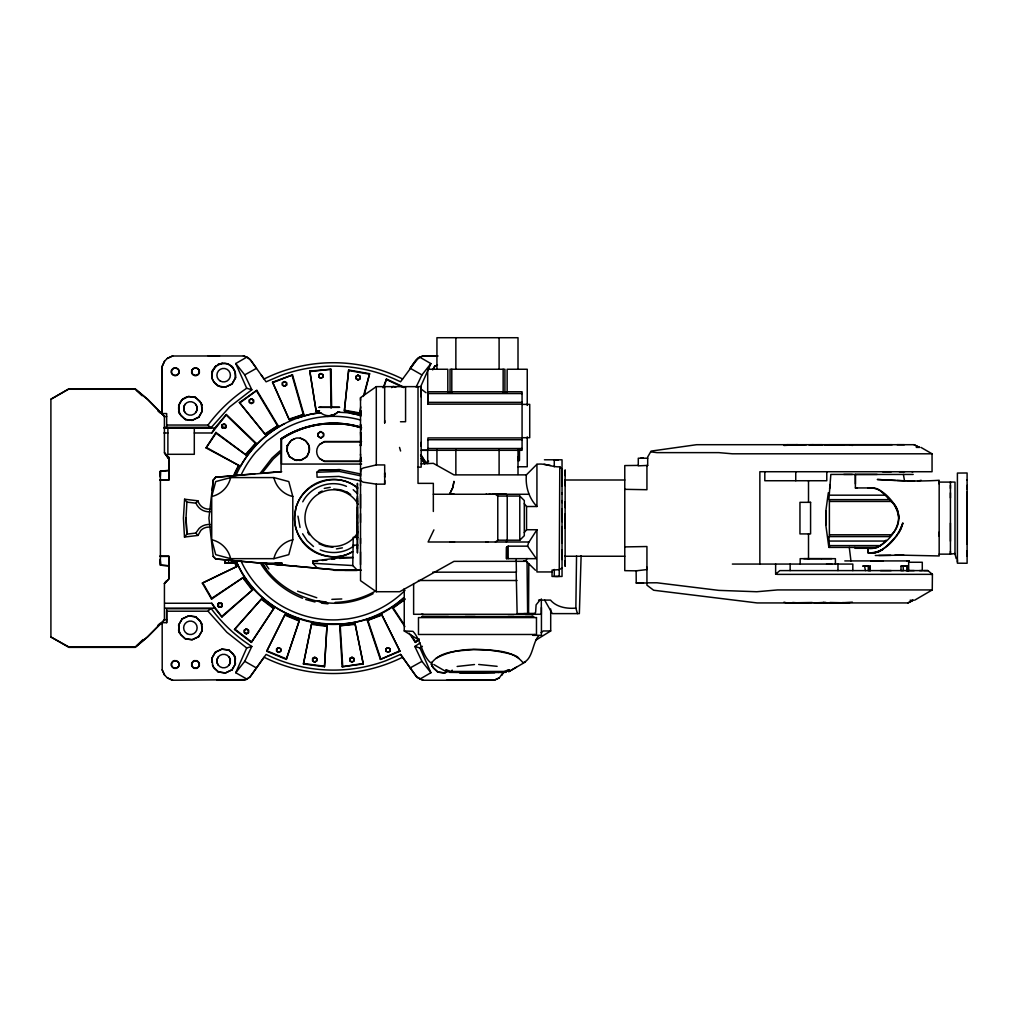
<?xml version="1.0" encoding="UTF-8"?>
<svg xmlns="http://www.w3.org/2000/svg" width="1018" height="1018" viewBox="0 0 1018 1018"><rect width="100%" height="100%" fill="white"/><g stroke="black" fill="none" stroke-linecap="round" stroke-linejoin="round"><path stroke-width="1.5" d="M163.974 427.522L166.672 427.509L166.672 413.562L162.167 413.562L162.206 366.149L164.572 361.161L167.372 358.374L172.347 356.007L219.519 355.969M162.167 413.562L162.193 366.518L164.572 361.161M159.915 480.076L168.924 480.076L169.064 459.322L164.432 452.768L164.407 416.337L147.623 399.247L135.292 388.876L68.944 388.876L50.9 399.234L50.913 637.001L68.931 647.372L135.318 647.372L147.508 636.988L164.42 619.911L164.432 583.479L165.959 581.253M157.765 625.485L159.915 623.436L162.167 623.436L162.167 622.672L166.672 622.672L166.672 611.207L208.028 611.207L210.293 608.739M159.915 556.172L168.924 556.172L168.899 578.924L164.432 583.479L168.899 578.924L168.924 556.413L159.966 556.401M359.125 426.606C332.886 419.416 303.771 423.628 281.083 438.771L281.083 471.716L215.561 477.315L213.296 480.063L212.1 490.332M357.433 544.083L357.433 552.749L357.433 497.955M357.445 525.835L357.433 544.528M357.433 524.015L357.433 514.841M357.433 501.976L357.458 487.495M357.433 488.169L357.433 483.474L357.433 485.382M357.433 539.731L357.445 521.967M357.458 518.137L357.433 507.015M360.525 551.96L360.525 564.596M360.525 543.599L360.525 538.242M360.525 522.514L360.525 513.619M360.525 508.224L360.525 494.226M360.525 485.637L360.525 483.715M360.525 478.218L360.525 480.89L363.286 482.176L376.291 484.148L384.689 484.148L384.689 464.933L376.291 464.933L363.337 467.975L360.525 469.578M360.537 457.718L360.525 461.599L360.983 457.12M360.525 455.453L360.525 454.092M360.945 442.028L360.525 445.909L360.983 432.179M360.525 400.354L360.525 397.682L376.291 386.636L421.172 386.636L421.172 390.887M376.291 484.148L376.291 591.725L399.705 591.712L453.964 561.363L526.344 561.325L535.43 570.22M376.291 464.933L376.291 386.636M384.689 480.471L384.689 484.148M421.172 463.89L433.337 463.33L453.964 474.884L526.37 474.872L536.931 464.297C544.846 462.91 552.036 467.351 559.785 466.791L562.038 469.158L562.038 479.872M421.172 446.228L421.172 442.334M421.172 386.636L421.172 467.16L418.016 467.16M427.929 393.648L427.929 391.765L522.069 391.765L522.069 450.312L421.172 450.3L427.929 450.312L427.929 437.931L522.069 437.931M427.929 395.849L427.929 404.146L522.069 404.146M459.945 673.076L495.015 672.504L459.945 672.593M504.915 392.846L504.915 369.254L450.045 369.254L450.045 392.846M507.142 392.846L507.142 369.254L527.248 369.254L527.248 405.431M518.009 456.726L518.009 460.518L519.371 460.518L519.371 449.103M519.371 448.849L519.371 460.518M495.397 541.996L497.777 540.189L519.791 540.202L519.791 496.046L497.777 496.046L495.397 494.252M562.038 559.506L562.038 508.86M562.038 500.576L562.038 521.7M562.038 494.163L562.038 469.705M565.13 556.006L565.13 566.097L565.13 560.702M565.13 528.355L565.13 513.937M565.13 507.537L565.13 501.709M565.13 485.688L565.13 480.241M565.13 475.546L565.13 470.151L565.13 556.426M646.939 567.204L646.939 569.571L636.135 570.831L624.772 570.665L624.772 465.57L638.286 465.417M914.571 600.238L932.259 589.931L932.412 574.343L777.561 574.381L775.64 574.139L775.64 564.061M812.237 602.491L786.85 602.936L783.975 602.172M888.409 498.438C908.705 513.352 895.535 538.128 877.172 547.404L828.856 547.404L825.814 525.084L825.814 511.163L828.334 492.674M855.387 483.894L855.4 474.464L913.184 474.439M939.169 536.206L939.169 532.083M939.169 483.944L939.169 481.985M950.43 551.234L950.43 554.136L939.169 554.148M950.43 541.207L950.43 523.099M950.43 497.929L950.43 492.827M950.43 488.487L950.43 485.242M950.43 483.13L950.43 481.972L954.999 482.125L954.999 554.008L956.207 558.666M967.1 480.165L967.1 472.988L957.404 473.065L957.404 563.183L967.1 563.259L967.1 491.974M967.1 556.082L967.1 550.853M967.1 544.261L967.1 485.382M357.433 535.583L357.445 532.656M384.689 472.823L384.677 474.426M886.067 540.138C881.855 545.839 875.213 549.491 868.01 548.308L867.998 552.799C884.578 553.945 897.965 537.504 902.813 523.163L901.032 528.953L896.4 536.142M344.72 569.927L357.572 570.131M967.1 495.664L967.1 497.548M248.468 632.483L248.481 630.078L245.911 629.124L244.358 630.32L244.396 632.763L246.903 633.68L248.468 632.483L245.962 633.718L244.358 632.483L244.333 630.091L246.865 629.086L248.468 630.32L248.43 632.751M276.629 648.95L278.194 647.753L280.714 648.682L280.752 651.126L279.187 652.322L276.616 651.355L276.667 648.695L279.148 647.728L280.752 648.95L280.777 651.342L278.232 652.36L276.629 651.126L276.667 648.695M286.554 385.033L286.567 382.628L284.009 381.661L282.444 382.857L282.482 385.3L284.989 386.229L286.554 385.033L284.047 386.255L282.444 385.033L282.419 382.641L284.951 381.635L286.554 382.857L286.516 385.288M317.896 436.06L317.909 433.426L321.064 431.607L323.622 433.732L323.457 436.328L320.492 438.071L317.896 436.06L321.064 438.045L323.559 436.06L323.546 433.439L320.479 431.581L317.82 433.732L317.985 436.34M349.912 658.608L351.477 657.412L353.997 658.328L354.035 660.771L352.47 661.967L349.899 661L349.95 658.341L352.432 657.374L354.035 658.608L354.048 661L351.515 662.005L349.912 660.771L349.95 658.341M356.86 570.373L344.771 570.373M388.469 652.322L385.911 651.355L385.949 648.695L388.431 647.728L390.034 648.95L390.059 651.342L387.527 652.36L390.034 651.126L389.996 648.682L387.476 647.753L385.924 648.95M506.506 558.666L506.557 547.213L508.16 546.17L527.578 546.157L536.321 558.666L506.506 558.666L506.557 547.213M516.19 572.18L517.131 613.612L528.571 613.612L528.813 563.819M160.055 479.847L168.924 479.834L168.899 457.362L164.432 452.768L169.064 459.322L168.899 457.362M312.641 658.608L314.244 657.374L316.776 658.379L316.751 660.771L315.147 662.005L312.615 661L312.641 658.608L315.198 657.412L316.763 658.608L316.713 661.051L314.206 661.967L312.641 660.771L312.679 658.328M357.433 532.554L357.433 500.665M577.486 613.612L575.857 608.128L576.544 555.968M360.372 570.169L357.216 570.131L352.788 565.55L353.221 537.339L357.967 537.389M385.949 648.695L385.911 651.355M50.913 637.001L68.702 646.863M559.213 576.455L559.785 466.791M581.125 555.663L579.357 613.612L552.303 613.612L544.643 600.098M901.057 566.097L900.955 570.602L903.411 570.602L903.055 566.123L901.057 566.097L908.094 566.097L908.094 570.602L907.394 570.602M497.777 540.189L497.777 496.046M213.296 480.063L215.931 477.226M50.9 399.234L68.944 388.876M317.527 568.235L312.819 563.285L312.895 561.045L343.664 557.342L352.915 557.508M317.552 561.452L312.895 561.045M361.326 570.182L334.528 569.775L281.922 565.003L281.986 563.17L261.69 563.17L215.651 558.933L213.182 556.401L208.919 518.124L213.296 479.898M160.17 476.92L160.399 471.092L168.784 470.38M829.39 536.588L829.39 499.647M287.356 445.68L287.114 451.203L289.239 456.306L294.355 459.831L300.183 460.429L306.698 456.993L309.294 451.203C310.986 443.606 303.517 437.091 296.225 438.071L290.957 440.629L287.356 445.68L290.957 440.629L294.355 438.669M202.073 626.515L201.857 631.147L198.548 636.848L191.957 639.762L184.907 638.655L179.575 633.081L178.634 630.638L178.939 624.467L182.235 618.766L188.839 615.839L195.876 616.946L201.208 622.532L202.149 624.963L199.948 620.636L195.062 616.628L188.406 615.941L181.853 619.198M202.073 407.149L201.857 411.781L198.943 417.049L191.957 420.396L184.907 419.289L179.562 413.702L178.583 411.247L180.848 415.599L185.721 419.62L192.377 420.307L198.943 417.049M235.4 658.226L235.107 664.41L232.193 669.679L225.207 673.025L218.17 671.918L212.826 666.332L211.897 658.226L215.485 652.029L222.089 649.102L229.139 650.209L234.471 655.783L235.4 658.226L233.198 653.9L228.325 649.891L221.669 649.191L215.103 652.462L212.189 657.717L211.935 662.336M792.869 444.713L797.018 445.146L786.85 444.701L797.45 444.701L783.975 445.477M811.588 444.815L809.297 444.981L813.229 444.701L809.297 444.981L811.651 445.159M824.173 602.936L826.705 602.783L823.18 602.491L827.965 602.898L824.835 602.491M839.048 602.936L852.384 602.172M184.602 499.227L186.892 502.116L186.001 518.124L186.879 534.132L184.487 537.033L183.418 518.137L184.602 499.227L197.912 500.805L198.917 503.286A11.325 11.325 0 0 0 210.064 509.115M178.672 409.707C177.997 403.293 182.311 397.376 188.839 396.473L195.876 397.58L201.208 403.166L202.149 405.597L199.948 401.27L195.062 397.262L188.406 396.575L181.84 399.832M243.251 577.461L211.566 599.093L211.719 598.329L243.251 577.461L252.706 589.778L221.962 616.972L211.808 603.254L164.636 603.254M324.488 666.765L326.994 625.803L311.597 623.767L303.415 663.99L324.488 666.765L326.994 625.803M287.496 445.146L287.114 451.203L289.697 456.98L296.162 460.441L302.053 459.831L307.169 456.306L309.294 451.203L309.001 446.66M160.386 475.559L160.399 471.092L160.386 565.168L168.784 565.868M526.37 474.872C525.301 486.375 528.851 498.069 536.931 506.506L526.548 506.506L524.295 503.706M218.985 386.356L214.098 382.335L211.731 377.716L212.533 370.361L211.897 378.022C213.844 383.888 219.226 388.125 225.64 387.044L232.257 383.735L235.578 377.716C236.291 370.832 232.282 364.202 225.067 363.222L218.017 364.431L222.242 363.248L227.828 363.973L232.753 367.256M360.728 472.428L360.919 470.087M360.83 412.175L360.525 416.477L360.983 410.725M829.466 547.404L828.881 536.588L889.63 536.588L894.466 531.358A22.523 22.523 0 0 0 894.466 504.877L889.63 499.647L828.881 499.647L830.841 474.426L877.16 474.426M265.265 434.444L239.434 402.543L265.265 434.444L277.99 425.537L256.841 390.352L239.434 402.543M360.423 410.458L359.659 413.524L344.377 410.827L348.665 370.005L369.598 373.695L364.253 395.137M344.377 410.827L348.665 370.005M829.148 492.737L828.881 495.181L885.151 495.181L889.63 499.647M829.594 488.831L830.103 484.543M360.83 458.265L360.525 461.599L360.83 459.322M230.144 563.17L225.093 563.17L225.182 559.849L225.576 563.17L228.796 563.17L228.503 560.154L225.182 559.849M303.415 663.99L311.597 623.767M409.223 633.209L415.319 642.434L419.161 638.846M218.043 606.41L218.755 603.012L222.077 603.687L221.364 607.072L218.043 606.41L218.832 607.135L222.128 606.359L221.275 602.961L222.077 603.687M240.21 402.632L256.841 390.352M359.659 413.524L360.754 406.895M363.35 396.46L369.598 373.695M420.574 455.148L425.918 462.77L421.108 454.893M211.719 496.504L215.714 481.578L230.641 477.582L273.88 477.582L288.794 481.578L292.802 496.504L292.802 539.744L288.794 554.657L273.88 558.666L230.641 558.666L215.714 554.657L211.719 539.744L211.719 496.504A25.145 25.145 0 0 0 230.641 477.582M527.578 546.157L528.8 541.996M221.669 427L222.369 424.608L224.367 424.01L226.225 425.817L225.283 428.247L222.382 428.094L221.669 427L226.021 427.458L226.009 425.257L224.367 424.01M902.813 523.163L898.894 532.936M281.986 565.003L281.986 563.17L279.517 563.17L279.008 564.736L261.69 563.17M360.525 442.69L360.97 441.316M286.312 659.41L299.343 620.484L284.989 614.541L266.678 651.278L286.312 659.41L299.343 620.484M399.998 651.278L381.674 614.541L367.333 620.484L380.363 659.41L399.998 651.278L381.674 614.541M289.239 419.683L272.544 382.183L289.239 419.683L303.835 414.364L292.522 374.917L272.544 382.183M383.086 387.858L386.471 379.014L404.362 387.362M384.041 386.904L386.471 379.014M433.91 529.882L428.094 541.996L529.042 541.996L536.931 529.742L526.548 529.742L524.295 532.541M423.208 680.24L416.451 676.703L400.57 654.409L385.924 660.707A151.975 151.975 0 0 1 272.659 657.463L266.092 654.421L250.148 676.779L246.941 679.121L235.743 672.72L246.7 647.982L251.815 646.455A151.975 151.975 0 0 1 211.299 608.7L166.672 608.739L166.672 622.672M251.815 646.455L244.74 661.318L235.743 672.72M420.638 386.764L430.881 363.604L419.632 357.102L416.273 359.799L410.229 368.261L421.923 374.929L430.881 363.604M400.57 654.409L417.062 677.466L422.724 680.253L494.328 680.24L499.304 677.873L503.286 672.376M538.662 635.881C532.236 643.007 533.012 659.219 523.036 662.705C511.698 648.733 490.091 650.451 473.561 649.573C459.296 650.986 441.138 650.54 431.721 662.731L430.334 662.502C421.452 654.409 421.197 640.169 412.977 631.351L404.248 630.969L404.248 588.62M506.379 541.996L507.219 540.202L507.219 518.124L507.219 496.046L506.379 494.252L433.337 494.252M502.09 675.074L503.286 672.58M416.12 387.069L421.923 374.929M266.678 651.278L284.989 614.541M380.363 659.41L399.26 651.036M218.246 657.004L216.987 659.511L217.165 662.96A6.757 6.757 0 0 0 230.144 662.96L230.348 659.524L229.063 657.004M229.063 665.123L230.31 662.616L230.144 659.168A6.757 6.757 0 0 0 217.165 659.168L216.961 662.603L218.246 665.123M195.8 412.494L197.085 409.987M184.983 404.388L183.711 406.856L183.902 410.33A6.757 6.757 0 0 0 196.881 410.33L197.059 406.882L195.8 404.388M334.375 570.36L357.572 570.36M273.282 382.463L292.522 374.917M433.019 369.203L434.864 366.136L437.498 364.978M184.487 537.033L197.976 535.43L200.89 530.34A11.325 11.325 0 0 1 210.064 527.133M842.866 602.503L843.655 602.923M182.235 399.4L178.634 405.597L179.562 413.702M218.17 386.026L225.207 387.145L231.824 384.206L235.578 377.716M198.548 417.469L202.2 411.247L201.208 403.166M182.235 618.766L178.583 625.001L179.575 633.081M198.548 636.848L202.2 630.613L201.208 622.532M231.811 670.099L235.463 663.863L234.471 655.783M432.675 369.878L434.864 366.136M194.298 432.981L211.833 432.981L214.722 428.082L226.39 414.504L255.912 443.021L245.936 454.919L216.045 433.21L215.931 432.434L245.936 454.919M212.189 371.837L215.689 366.136L222.242 363.248M240.528 466.231C250.721 448.162 266.156 433.248 284.531 423.615M436.111 658.302C458.253 646.061 486.922 648.084 510.972 654.129A42.807 6.439 6.1 0 1 517.577 656.966L518.811 658.252M234.624 474.63A107.87 107.87 0 0 1 239.115 465.62L206.056 447.92L215.931 432.434M206.056 447.92L216.045 433.21M251.344 642.434L274.007 608.204L261.677 598.749L234.484 629.493L251.344 642.434L274.007 608.204M363.261 663.99L355.078 623.767L339.681 625.803L342.188 666.765L363.261 663.99L355.078 623.767M302.74 501.81C310.706 486.388 330.57 479.44 346.451 486.349M410.229 368.261L414.937 361.454L419.632 357.102L423.475 355.982L437.473 355.982M280.09 450.783L271.971 458.075L260.252 473.243L262.122 473.077L273.295 459.003L281.083 451.967M528.571 613.612L534.692 613.574L535.621 612.251L536.104 604.87L539.96 600.098M186.027 517.717L186.879 534.132L195.825 533.063L199.057 528.495A13.921 13.921 0 0 1 210.344 524.55M316.229 411.628L309.803 371.086L316.229 411.628L319.321 411.348M213.322 369.305L215.689 366.136M451.598 670.862L452.183 670.137M186.892 502.116L195.99 503.185L197.912 500.805M211.833 432.981L226.39 414.504M245.809 454.143L255.912 443.021M234.484 629.493L261.677 598.749M342.188 666.765L362.612 663.571M164.585 427.535L211.248 427.509L229.597 406.971L251.828 389.741L244.727 374.879L235.756 363.528L246.814 357.114L250.224 359.545L256.485 368.325L244.727 374.879M213.449 369.381L217.101 365.424M225.283 428.247L226.021 427.458M310.439 371.545L330.977 369.229L331.639 407.111M896.654 535.875C888.701 543.663 880.837 555.192 867.998 552.799L867.998 548.295M164.407 619.911L147.572 636.823L135.305 646.99L69.58 646.99M519.791 540.202L524.295 535.697L524.295 500.551L519.791 496.046M136.437 645.87L143.144 639.457M218.832 607.135L217.979 603.738L218.755 603.012M221.364 607.072L222.128 606.359M361.365 481.043L338.879 476.411L317.056 477.2L316.878 472.25L318.939 470.367L339.452 469.629L361.123 474.095M509.267 671.167L508.593 671.765L516.457 667.184M222.013 616.195L252.706 589.778M456.649 672.453L449.676 672.376L445.833 669.742L451.038 671.447L503.885 671.447L509.102 669.755L505.297 672.364L498.298 672.453M775.64 574.139L779.852 570.602L922.283 570.602L922.283 562.267L908.667 562.267L908.68 570.602M339.668 411.997L338.103 411.921C333.484 416.566 325.645 417.1 320.657 412.723L318.85 412.799M403.713 597.871C353.411 645.488 261.321 625.446 236.074 560.74M509.102 669.755L505.297 672.364M404.871 626.63L392.668 608.204L404.986 598.749M392.668 608.204L404.935 599.526M415.319 642.434L418.932 639.66M250.937 398.878L253.457 399.794L253.495 402.237L251.93 403.433L249.423 402.517L249.372 400.074L250.937 398.878L253.495 400.074L253.52 402.466L250.975 403.472L249.372 402.237L249.359 399.845L251.891 398.84M320.39 373.593L322.91 374.522L322.948 376.965L321.383 378.162L318.876 377.233L318.838 374.789L320.39 373.593L322.948 374.789L322.973 377.182L320.441 378.187L318.838 376.965L318.812 374.573L321.344 373.568M357.636 375.222L360.143 376.138L360.194 378.581L358.629 379.79L356.109 378.861L356.071 376.418L357.636 375.222L360.194 376.418L360.207 378.811L357.674 379.816L356.071 378.581L356.058 376.189L358.591 375.184M391.625 387.629L393.228 386.395L395.709 387.374M541.067 632.662L543.268 630.969L550.7 630.969L550.7 609.006M353.882 545.852C344.657 553.232 331.066 554.326 320.225 549.898M327.707 416.477L334.591 414.491L338.103 411.921M360.525 445.909L360.525 444.446M360.983 441.863L360.639 444.561M265.354 433.668L277.99 425.537M419.849 679.133L430.919 672.707L421.948 661.369L414.848 646.494L420.103 642.943M562.038 567.929L559.353 569.622L552.036 570.105L552.036 576.455L562.038 576.455L562.038 549.796M361.225 461.37L324.182 461.358L319.576 458.507A9.913 9.913 0 0 1 319.576 444.497L324.182 441.647L361.225 441.621M536.041 640.017L550.7 630.969M361.594 464.055L281.541 464.055L281.541 439.025C304.815 423.666 334.973 419.416 361.555 427.916M425.918 462.77L428.629 461.154M883.344 549.109L879.158 551.54L874.22 552.787M281.083 438.771C304.458 423.284 334.731 419.022 361.466 427.445M509.789 671.053L525.492 661.942M319.576 444.497L324.551 441.621L361.594 441.634M168.912 565.703L160.386 565.168L160.106 559.327M410.19 667.91L421.948 661.369M883.293 549.186L878.203 551.871L874.055 552.799M624.772 546.908L646.939 546.526L646.939 585.185L653.645 590.236L757.137 602.936L907.941 602.936L913.235 600.238L910.079 600.238M907.929 602.936L913.235 600.238M211.566 599.093L202.327 583.098L236.914 566.466L235.273 562.33M202.327 583.098L236.914 566.466M434.47 366.569L437.104 365.271M198.943 636.415L192.377 639.673L185.721 638.986L180.848 634.965L178.634 630.638M232.193 669.679L225.64 672.936L218.17 671.918M374.675 591.547C362.586 598.24 348.996 601.931 335.202 602.389M352.801 551.68C336.653 561.351 314.078 556.948 302.728 541.945A38.786 38.786 0 0 1 294.609 515.846L296.098 506.697L298.859 500.36A38.786 38.786 0 0 1 313.875 484.568C327.3 476.717 345.42 477.887 357.433 487.876M352.368 551.68C327.058 567.484 291.237 544.35 294.927 514.917C296.162 485.23 335.24 468.369 357.7 488.131M373.097 593.698C356.16 602.618 335.953 606.041 317.336 600.862L326.549 602.083M222.382 428.094L222.369 424.608M167.372 358.374L172.704 355.995M499.304 677.873L493.959 680.253L446.457 680.279M448.531 671.269L444.573 673.025L437.536 671.918L432.192 666.332L431.212 663.863L433.464 668.228L438.351 672.236L445.006 672.936M534.666 634.532L532.808 635.334L541.436 635.334L541.436 607.517M367.333 620.484L381.432 615.279M916.302 447.398L919.458 447.398L914.011 444.701L696.617 444.701L651.087 451.101L647.69 456.98L647.69 465.417L638.286 465.85L638.286 458.215L647.69 458.215M289.519 418.958L303.835 414.364M813.204 444.701L809.781 444.739L822.302 444.701M246.941 679.121L243.378 680.24L216.694 680.279M296.925 418.156L309.93 414.377L320.657 412.723M877.172 547.404L872.159 548.295L854.993 548.295L854.853 547.404M329.259 415.866L334.591 414.491M902.597 555.166L939.169 555.955L939.169 480.28C918.58 481.654 897.978 480.776 877.3 479.478L895.585 480.407M917.536 481.183L921.15 480.28M221.809 424.875L224.774 424.137M457.146 666.472L474.477 664.538M217.979 603.738L220.168 603.216M794.447 445.146L796.585 444.701L793.633 444.879L797.018 445.146M262.122 473.077L281.719 471.716M636.912 570.691L636.135 570.831L636.225 582.983L643.452 582.983M324.258 488.398L330.226 487.342M336.436 548.893L342.417 547.849M339.681 625.803L354.646 624.416M322.273 560.473L326.982 559.913M331.703 559.34L334.833 558.971M339.541 558.398L353.119 557.546M215.561 477.315L254.92 473.714M824.262 445.146L843.833 445.146M160.704 471.27L168.912 470.532M309.803 371.086L330.977 369.229M316.687 410.992L319.576 410.738M829.975 602.491L849.496 602.936M331.855 599.347L341.781 598.966M273.969 471.996L280.65 471.754M318.939 470.367L339.516 469.642M316.878 472.25L339.452 471.436L360.919 475.851M250.975 403.472L251.93 403.433M245.962 633.718L246.903 633.68M278.194 647.753L279.148 647.728M387.476 647.753L388.431 647.728M278.232 652.36L279.187 652.322M351.477 657.412L352.432 657.374M320.441 378.187L321.383 378.162M284.009 381.661L284.951 381.635M357.674 379.816L358.629 379.79M284.047 386.255L284.989 386.229M245.911 629.124L246.865 629.086M351.515 662.005L352.47 661.967M903.399 474.426L904.518 480.827M421.757 616.539L533.572 616.539L525.39 616.539M163.898 427.993L214.722 428.082M905.129 480.84L896.845 480.445M930.808 574.394L932.412 574.343L927.907 570.602L919.61 570.602M890.763 555.332L875.302 555.497M901.961 555.179L894.784 555.281M899.759 555.204L878.788 555.472M902.177 555.179L903.78 555.154L899.607 555.204M927.907 570.602L923.657 570.602M400.481 421.757L405.571 421.719L405.571 386.636M227.065 563.158L225.576 563.17M903.055 566.123L908.094 566.097M558.284 576.455L555.37 576.455M646.939 582.843L656.928 582.78L718.797 590.376L756.756 591.738L777.561 589.931L932.259 589.931M829.975 602.936L840.944 602.86M883.293 560.918L870.734 560.918M575.857 608.128C566.911 608.879 556.566 607.262 550.496 600.098L538.573 600.098M811.804 445.184L822.302 445.146L813.204 445.146M640.716 458.215L643.058 458.215L641.62 458.215M555.523 459.792L556.032 459.792M870.212 566.097L870.123 570.602L868.316 570.602L868.265 566.097L862.73 566.084L870.212 566.097L870.288 570.602M636.225 582.983L646.939 582.983M523.685 613.612L534.692 613.574M437.982 355.982L422.686 356.007L418.118 358.056L400.57 381.801L394.017 378.785A151.975 151.975 0 0 0 280.739 375.527L266.092 381.826L261.002 374.675M556.401 459.792L558.169 459.792L555.243 459.792M449.994 494.252L450.834 494.252M454.537 541.996L449.994 541.996M831.795 558.666L821.615 558.666M640.716 582.983L643.058 582.983L642.154 582.983M68.931 389.258L135.318 389.258L147.572 399.425L164.407 416.337M427.929 393.559L522.069 393.559M427.929 402.352L522.069 402.352M522.069 404.375L529.729 404.375L529.729 437.702L522.069 437.702M162.167 412.812L159.915 412.812L157.765 410.75M163.974 416.553L166.672 416.553M166.672 425.04L208.028 425.04A156.098 156.098 0 0 1 246.7 388.265L251.828 389.741M166.672 427.509L211.248 427.509M360.983 430.054L360.525 424.251L360.83 428.591M163.898 432.981L167.881 432.981M427.929 439.738L522.069 439.738M897.112 444.675L904.391 444.701M828.817 444.726L892.213 444.701M797.425 445.146L806.523 444.701M427.929 448.518L522.069 448.518M759.861 564.061L759.861 471.728L932.055 471.728L932.055 453.799L732.362 453.799L718.797 452.628L656.928 452.628L650.667 451.827M361.594 461.37L324.551 461.383L319.576 458.507M647.69 465.417L646.939 465.417L646.939 489.722L624.772 489.327M517.958 466.766L527.248 466.766L527.248 436.887M882.555 471.728L891.374 471.728M899.301 471.728L904.62 471.728M911.912 471.728L912.904 471.728M852.346 474.426L843.769 474.426M565.13 480L624.772 480M939.169 482.099L950.43 482.099L950.43 554.136L954.999 553.538M855.4 474.464L855.387 487.94L857.36 487.94M867.769 487.94C883.013 486.159 897.698 504.483 898.767 518.124M855.387 487.94L872.311 487.94A13.514 13.514 0 0 1 879.819 490.218L885.151 495.181M450.198 494.252L454.321 494.252M486.019 494.252L486.871 494.252M829.466 501.454L891.45 501.454M829.466 534.794L891.475 534.781M828.881 541.054L885.151 541.054M353.106 545.152L357.84 545.152M829.39 545.597L880.417 545.597M565.13 556.248L624.772 556.248M821.297 558.666L803.813 558.666M844.8 560.918L909.252 560.918L906.771 560.918M225.08 563.17L237.041 563.17L229.165 563.17M826.565 564.061L831.846 564.061M732.362 564.061L852.817 564.061L852.817 570.602M880.468 570.602L891.183 570.602M906.122 570.602L914.202 570.602M552.036 571.951L536.931 571.951L536.931 529.742M432.777 572.18L516.393 572.18L516.202 559.696M418.423 580.502L517.004 580.502M823.295 602.491L814.196 602.936M164.611 608.153L214.722 608.153L221.962 616.972M423.183 616.539L422.279 616.539L448.505 616.552M163.974 619.682L166.672 619.682M208.232 355.969L243.887 355.982L248.303 357.903L251.039 360.69L264.082 379.001A155.41 155.41 0 0 1 402.568 378.989M544.439 459.792L562.038 459.792L562.038 469.158M488.793 494.252L490.561 494.252M491.847 494.252L528.94 494.277M486.019 541.996L487.8 541.996M526.217 558.666L527.502 558.666M421.401 614.287L423.081 614.287M465.264 616.539L475.164 616.552M507.995 616.539L514.014 616.539M232.04 563.17L233.084 563.17M232.333 560.46L232.804 563.17L228.923 563.17L231.341 563.17L231.29 560.384L232.333 560.46L233.911 563.17L236.532 563.196L236.1 560.842L228.503 560.154M531.778 616.552L532.834 616.552L531.65 616.539M233.911 563.17L236.532 563.196L236.1 560.842M352.788 565.55L312.819 563.285M338.969 569.838L360.232 570.182M914.546 481.17L907.051 480.967M478.676 664.474L497.128 666.332M314.244 657.374L315.198 657.412M314.206 661.967L315.147 662.005M338.841 412.265L346.654 412.659A106.305 106.305 0 0 1 359.774 415.153L349.403 412.977M792.666 602.491L797.209 602.834M236.583 560.88L295.882 566.275M334.528 569.775L293.095 566.021M284.747 565.27L265.189 563.476L268.854 568.909M226.047 559.913L215.676 558.946L213.182 556.401M321.472 603.152L327.961 603.852M333.726 489.034L340.979 489.849L347.609 492.419M332.937 547.213L325.696 546.386L319.067 543.828M312.03 624.416L326.409 626.312M304.064 663.571L323.966 666.179M550.433 465.455L544.032 464.297M349.149 370.603L368.923 374.09M344.975 410.33L359.265 412.85M523.697 560.753L526.344 561.325L526.344 559.925M324.666 602.631C299.572 598.699 275.674 585.108 262.16 563.208M305.705 599.538L315.02 601.982M849.496 444.701L852.384 445.477M316.776 597.744L297.6 591.178M414.848 646.494L419.963 647.982L430.919 672.707M243.404 355.995L246.814 357.114M195.062 397.262L195.876 397.58M184.907 419.289L185.721 419.62M437.536 671.918L438.351 672.236M195.062 616.628L195.876 616.946M228.325 649.891L229.139 650.209M285.244 615.279L298.643 620.84M267.416 651.036L285.969 658.71M302.562 598.266C285.269 591.407 269.91 579.102 260.404 563.018M162.167 622.672L162.206 670.099L164.572 675.074L167.372 677.873L172.716 680.253M386.789 379.727L403.586 387.565M167.372 677.873L172.347 680.24L245.911 679.617L249.906 677.085L264.082 657.234A155.41 155.41 0 0 0 402.581 657.234M300.246 438.058L305.438 440.629L309.039 445.68M913.986 444.701L919.458 447.398M206.807 447.716L239.115 465.62M244.74 661.318L256.434 667.973M920.972 447.398L932.055 453.799M433.808 664.525L444.955 670.977M404.248 630.969L418.907 639.991M376.291 591.725L360.525 580.667L360.525 397.682M246.7 647.982L226.823 632.242L208.028 611.207M421.197 389.118L426.02 392.706M279.517 563.17L281.922 565.003M261.728 599.526L273.244 608.357M235.26 629.442L251.191 641.671M218.985 672.236L214.098 668.228L212.406 664.958M446.253 671.676L445.413 670.862M353.182 489.722L357.433 493.615M313.493 546.513L307.105 540.685L302.613 533.776M136.437 390.365L142.024 395.709M226.403 415.28L255.136 443.034M210.293 427.509L208.028 425.04M195.825 533.063L197.976 535.43M243.098 578.224L251.93 589.727M262.262 563.221L266.436 569.278M393.432 608.357L404.451 625.014M411.234 635.257L415.484 641.671M256.663 391.116L277.227 425.346M421.376 458.431L424.557 463.75M211.808 603.254L214.722 608.153M231.773 366.162L235.107 371.837L235.4 378.022M203.066 583.339L211.719 598.329M184.983 412.494L183.736 410.05L183.902 406.551A6.757 6.757 0 0 1 196.881 406.551L197.021 408.842M162.193 669.729L164.572 675.074M235.756 363.528L246.7 388.265M234.42 562.076L236.176 566.212M368.032 620.84L380.707 658.71M399.527 447.424L400.583 450.999M292.141 375.591L303.148 413.995M300.043 527.489L297.956 516.139M864.562 566.084L865.402 570.602M849.292 547.404L850.946 560.918M431.721 662.273L432.192 666.332M160.348 560.689L160.729 564.977M357.458 548.753L357.433 545.686M340.266 626.312L342.697 666.179M360.525 432.179L360.906 439.789M906.745 566.11L906.936 570.602M330.43 369.788L331.104 408.193M527.044 562.063L527.629 613.612M957.416 559.824L957.416 561.923M825.814 511.876L825.814 511.163L825.814 525.084M384.689 476.309L384.689 477.149L384.677 473.446M967.1 539.375L967.1 540.749M562.038 480.738L562.038 486.286M562.038 492.674L562.038 502.65M508.16 546.17L508.173 558.666M384.689 420.561L384.689 422.928L384.689 386.636M357.433 486.26L357.433 494.099M357.433 496.16L357.433 502.803M967.1 479.783L967.1 489.378M837.967 564.061L837.967 570.602M835.434 564.061L835.396 558.666L800.161 558.666L800.161 564.061M826.781 471.728L826.781 480.738L764.811 480.738L764.811 471.728M808.508 480.738L808.508 502.332M808.508 533.916L808.508 559.302M795.745 471.728L795.745 480.738M790.146 564.061L790.146 570.602M562.038 526.561L562.038 542.887M554.276 459.792L554.276 466.791M554.276 569.456L554.276 576.455M541.321 598.928L541.321 614.287L413.626 614.287L413.626 583.581M536.931 464.297L536.931 506.506M526.548 506.506L526.548 529.742M518.009 369.254L518.009 337.721L436.938 337.721L436.938 369.254M518.009 449.18L518.009 474.439M503.146 369.254L503.146 392.846M499.1 337.721L499.1 369.254M499.1 449.345L499.1 474.439M455.86 337.721L455.86 369.254M455.86 449.345L455.86 474.439M451.801 369.254L451.801 392.846M447.805 392.846L447.805 369.254L427.7 369.254L427.7 392.846M436.938 449.345L436.938 465.035M433.337 511.481L433.337 483.359L418.016 483.359L418.016 386.636M427.929 391.765L427.929 404.146M427.7 449.472L427.7 463.623M421.172 391.765L421.172 396.905M498.502 672.465A57.517 1.209 0 0 1 456.891 672.44M281.541 439.025A94.598 94.598 0 0 1 322.401 424.213L344.275 424.213A94.598 94.598 0 0 1 361.11 427.751M273.88 558.666A25.145 25.145 0 0 1 292.802 539.744M292.802 496.504A25.145 25.145 0 0 1 273.88 477.582M404.999 590.415A101.8 101.8 0 0 1 347.278 618.957L337.48 619.835A101.8 101.8 0 0 1 287.42 608.98C275.267 603.114 264.553 594.156 255.709 583.988A101.8 101.8 0 0 1 241.151 561.3M241.139 474.948A101.8 101.8 0 0 1 255.709 452.272L266.741 441.099L279.81 431.53A101.8 101.8 0 0 1 360.537 420.027M211.719 539.744A25.145 25.145 0 0 1 230.641 558.666M403.917 597.617A106.305 106.305 0 0 1 237.156 563.387M235.922 475.559A106.305 106.305 0 0 1 318.545 412.85M421.465 458.685A106.305 106.305 0 0 1 424.646 463.686M357.992 532.172A28.377 28.377 0 0 1 315.033 539.807A28.377 28.377 0 0 1 315.338 496.173A28.377 28.377 0 0 1 358.183 504.419M309.319 534.87A29.28 29.28 0 0 1 307.69 532.261M318.647 492.788A29.28 29.28 0 0 1 322.235 491.032M347.087 492.267A29.28 29.28 0 0 1 350.676 494.532M422.381 646.328A156.098 156.098 0 0 1 419.963 647.982M233.644 475.508A108.417 108.417 0 0 1 238.365 465.837M210.344 511.698A13.921 13.921 0 0 1 195.99 503.185M453.964 481.463L452.73 487.737L449.574 494.252L452.934 487.228L453.964 481.463M179.117 370.819L178.761 373.593L176.012 375.693L172.78 374.828L171.329 372.626L171.698 369.865L174.383 367.816L177.692 368.643L179.117 370.819M199.388 370.819L199.032 373.593L196.347 375.642L193.051 374.828L191.6 372.626L191.969 369.865L194.718 367.765L197.963 368.643L199.388 370.819M171.698 662.654L171.329 665.416L172.78 667.604L176.012 668.482L178.761 666.37L179.143 663.609L177.692 661.42L174.447 660.542L171.698 662.654M191.969 662.654L191.6 665.416L193.051 667.604L196.283 668.482L199.032 666.37L199.401 663.609L197.95 661.42L194.718 660.542L191.969 662.654M360.983 457.616L360.525 460.314L360.983 457.616M172.78 368.643L171.342 370.819L171.698 373.593L174.383 375.642L177.692 374.828L179.143 372.626L178.761 369.865L176.012 367.765L172.78 368.643M193.051 368.643L191.613 370.819L191.969 373.593L194.718 375.693L197.95 374.828L199.401 372.626L199.032 369.865L196.347 367.816L193.051 368.643M172.78 661.42L171.342 663.609L171.698 666.37L174.383 668.432L177.692 667.604L179.117 665.416L178.761 662.654L176.089 660.593L172.78 661.42M193.051 661.42L191.613 663.609L191.969 666.37L194.654 668.432L197.963 667.604L199.388 665.416L199.032 662.654L196.347 660.593L193.051 661.42M797.425 444.701L793.633 444.879L797.425 444.701M278.716 563.17L275.305 563.17L278.716 563.17M320.759 407.315L319.041 407.315L339.528 407.315L320.759 407.315M194.298 427.891L167.881 427.904L167.881 454.295L194.298 454.295L194.298 427.891M810.582 502.332L799.957 502.332L799.957 533.916L810.582 533.916L810.582 502.332M536.473 617.595L418.474 617.595L418.474 634.481L536.473 634.481L536.473 617.595M220.27 381.025A6.757 6.757 0 0 0 230.412 375.184A6.757 6.757 0 0 0 220.27 369.33A6.757 6.757 0 0 0 220.27 381.025M187.019 633.654A6.757 6.757 0 0 0 197.148 627.801A6.757 6.757 0 0 0 187.019 621.947A6.757 6.757 0 0 0 187.019 633.654"/></g></svg>
